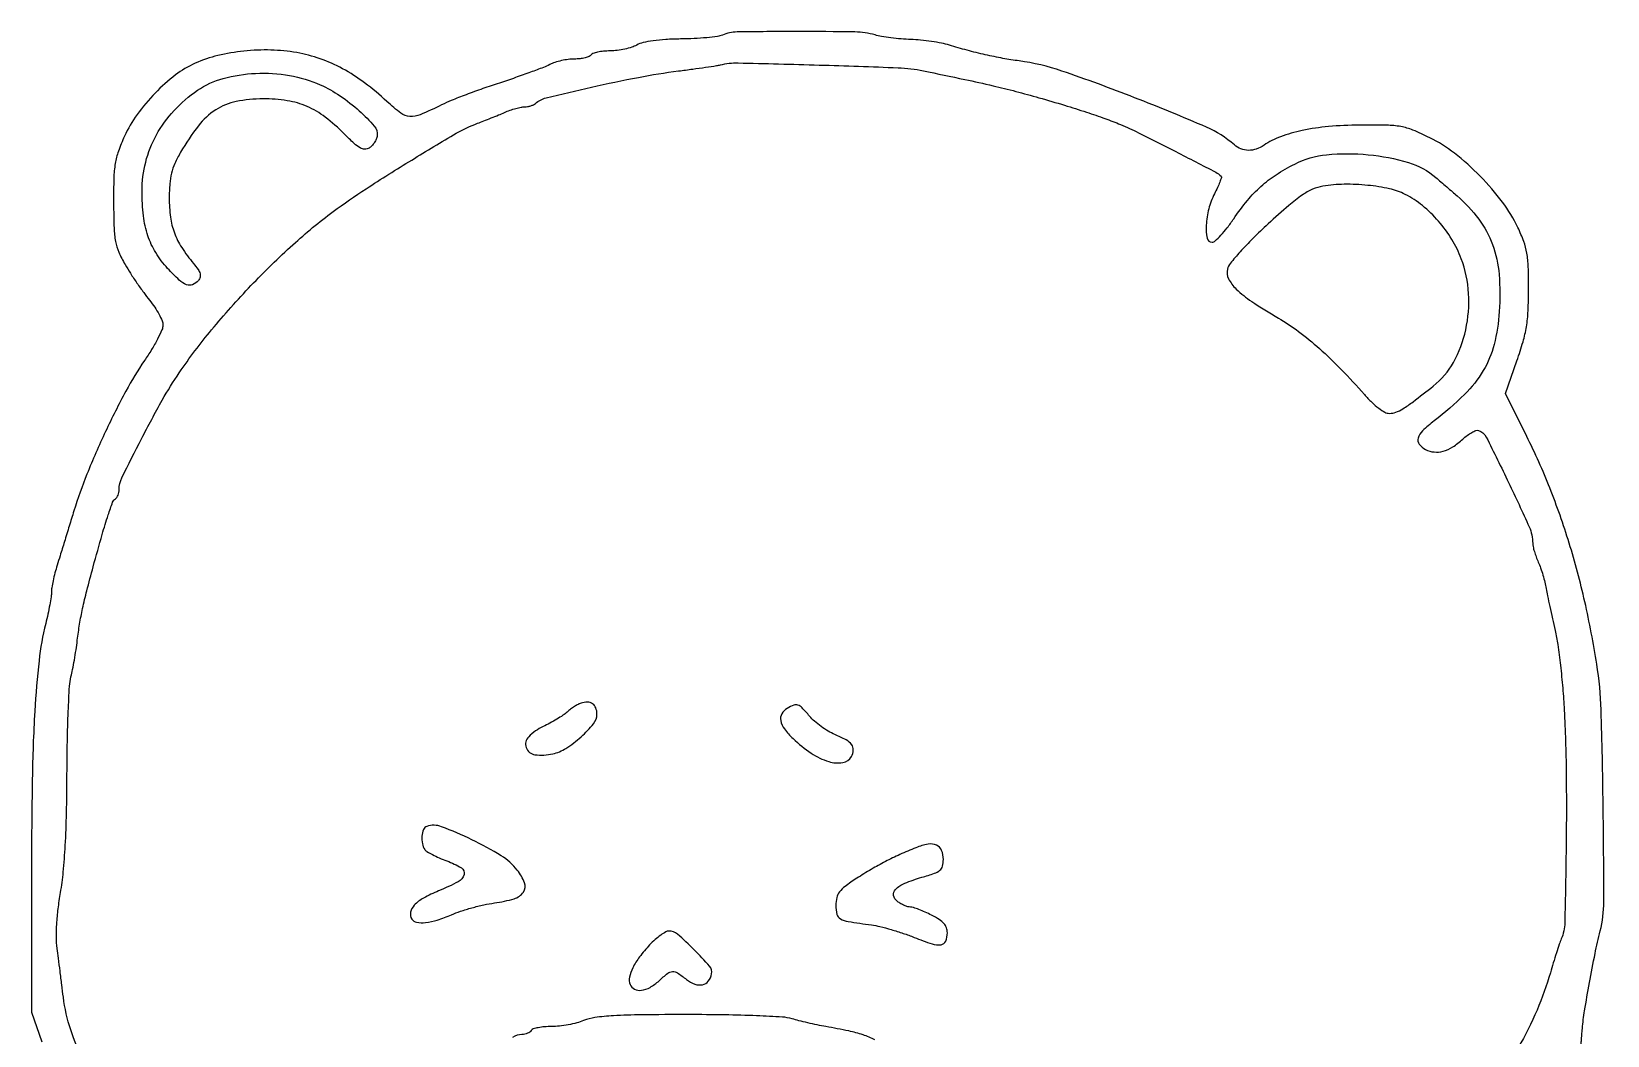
# Model space of a CAD drawing. Extents: x 95 to 503, y 13 to 529.
# Drawn here: x 95 to 490.8, y 276.8 to 528.9 of the extents above; entities that cross this region are included whole.
import ezdxf

# ---------------------------------------------------------------- set-up
doc = ezdxf.new("R2010")
doc.units = 0

msp = doc.modelspace()

# ---------------------------------------------------------------- linework, layer by layer
for points in [[(484.111119, 274.206167, -0.000019), (484.216537, 275.439407, -0.000024), (484.342336, 276.909576, -0.000019), (484.478561, 278.5, -0.018819), (485.030483, 282.960233, -0.005011), (486.24791, 290.019757, -0.005323), (487.663906, 297.325765, -0.01098), (488.956891, 303, 0.06176), (489.858529, 310.315057, 0.003028), (489.692986, 334.73034, 0.004445), (489.176135, 358.515974, 0.031555), (488.096856, 370, 0.016446), (485.082674, 385.699443, 0.01894), (481.15555, 400.435131, 0.019739), (476.299006, 414.261072, 0.021648), (470.497722, 427.232211), (465.128909, 437.964422), (468.044724, 446.232211, 0.01431), (469.569698, 450.985769, 0.030026), (470.423015, 454.770031, 0.028408), (470.843171, 458.758874, 0.011529), (470.98027, 464.222665, 0.009046), (470.890566, 469.806696, 0.034657), (470.531692, 473.263676, 0.044607), (469.749337, 476.182508, 0.022796), (468.28278, 479.684185, 0.051212), (464.444835, 486.021411, 0.032302), (458.792445, 492.578204, 0.03234), (452.357969, 498.337695, 0.052254), (446.141011, 502.244341, 0.017222), (441.904606, 504.147268, 0.052773), (438.885625, 505.02287, 0.039749), (435.322897, 505.370918, 0.006703), (428.472113, 505.401882, 0.019591), (420.740897, 505.030003, 0.030124), (414.115938, 504.045868, 0.035411), (408.664349, 502.48713, 0.06331), (404.527494, 500.355807, -0.068511), (402.589533, 499.382627, -0.084381), (400.595309, 499.060374, -0.090023), (398.708842, 499.418717, -0.091258), (397.078741, 500.416554, 0.081469), (390.087063, 504.885425, 0.008525), (372.034054, 512.28712, 0.010317), (353.753765, 518.989238, 0.049904), (343, 521.519131, -0.013188), (338.969223, 522.160123, -0.009663), (334.533492, 523.075016, -0.009358), (329.957531, 524.201836, -0.009818), (325.5, 525.482631, 0.026216), (323.565898, 525.970335, 0.012104), (321.0079, 526.410446, 0.011951), (318.290188, 526.744427, 0.016246), (315.824767, 526.907104, -0.012718), (313.408731, 527.049415, -0.010489), (310.841923, 527.320568, -0.010632), (308.495802, 527.669122, -0.027644), (306.831369, 528.048363, 0.065848), (301.796922, 528.797887, 0.004387), (287.162725, 528.907836, 0.003326), (272.199907, 528.789425, 0.098136), (268.5, 528, -0.069077), (267.256522, 527.658636, -0.009582), (264.590625, 527.361972, -0.010823), (261.401044, 527.138286, -0.008984), (258, 527.03485, 0.012087), (254.257136, 526.89776, 0.019466), (251.082244, 526.580137, 0.022252), (248.568184, 526.114513, 0.073051), (247, 525.5, -0.052522), (245.746029, 524.948462, -0.023488), (244.003274, 524.480268, -0.022941), (242.096873, 524.15378, -0.028829), (240.309017, 524.035435, 0.02204), (238.658995, 523.948684, 0.028876), (237.167588, 523.716659, 0.029081), (235.990074, 523.390496, 0.173938), (235.5, 523, -0.161967), (235.036973, 522.613093, -0.034697), (234.024611, 522.29375, -0.032865), (232.744598, 522.073381, -0.026202), (231.345275, 522, 0.032643), (229.797204, 521.898826, 0.022555), (228.067789, 521.591931, 0.022816), (226.425139, 521.143756, 0.042573), (225.154292, 520.61083, -0.028286), (223.557231, 519.886854, -0.004504), (220.342198, 518.676538, -0.004977), (216.5232, 517.320954, -0.00434), (212.5, 515.976754, 0.006174), (208.341416, 514.570347, 0.005738), (204.115625, 513.028092, 0.00573), (200.38968, 511.570586, 0.019225), (198, 510.495432, -0.013634), (192.620877, 508.002602, -0.117114), (190.028832, 507.548235, -0.14764), (187.778209, 508.376923, -0.025753), (184.271804, 511.31511, 0.026489), (178.646019, 516.015152, 0.036587), (173.107951, 519.56392, 0.039559), (167.484354, 522.059499, 0.041039), (161.606079, 523.60157, 0.037062), (155.127614, 524.254406, 0.032619), (148.337004, 523.99029, 0.0333), (141.805081, 522.864566, 0.044438), (136.106304, 520.937661, 0.060347), (131.147543, 517.995998, 0.036351), (126.039476, 513.437186, 0.035806), (121.525211, 508.054798, 0.049279), (118.347599, 502.604575, 0.021219), (116.804298, 498.817109, 0.04558), (116.014517, 495.76745, 0.03423), (115.671256, 492.121656, 0.007667), (115.608106, 485.874856, 0.006674), (115.726524, 479.499712, 0.038118), (116.091682, 476.135549, 0.057674), (116.902496, 473.510132, 0.027975), (118.497854, 470.374856, 0.011639), (119.824677, 468.210306, 0.007198), (121.478884, 465.726735, 0.007218), (123.184576, 463.319303, 0.012877), (124.666046, 461.397008, -0.023097), (125.942141, 459.669309, -0.024831), (127.020651, 457.87144, -0.0254), (127.785151, 456.247086, -0.097584), (128, 455.156724, -0.105221), (127.7427, 453.947593, -0.015169), (126.639351, 451.661595, -0.016645), (125.141551, 449.004492, -0.013541), (123.368003, 446.259716, 0.026962), (118.693475, 438.580951, 0.013479), (113.582769, 428.418538, 0.013444), (108.927099, 417.768682, 0.022079), (105.637105, 408.5, -0.00021), (104.477066, 404.714442, -0.000187), (103.26874, 400.78245, -0.000188), (102.179882, 397.248643, -0.000582), (101.441645, 394.865786, 0.011583), (100.889786, 392.935255, 0.011328), (100.423483, 390.966925, 0.011283), (100.092629, 389.222089, 0.04123), (100, 388.100688, -0.03694), (99.91301, 386.924835, -0.007977), (99.580503, 384.911123, -0.008283), (99.11861, 382.586781, -0.007831), (98.571924, 380.234902, 0.032902), (96.888317, 370.89111, 0.013899), (95.809367, 358.18264, 0.010242), (95.188072, 341.130695, 0.003984), (95, 317.529109), (95, 282.65036), (97.597499, 275.124728, 0.025437)], [(108.328245, 270.186737, -0.044142), (104.846178, 278.186147, -0.050019), (103.001196, 286.345742, 0.000627), (102.614055, 289.460171, 0.000463), (102.178063, 292.906214, 0.000468), (101.759969, 296.162128, 0.001049), (101.435077, 298.63286, -0.031817), (101.246021, 301.35928, -0.016738), (101.340647, 304.755532, -0.015248), (101.692811, 308.580025, -0.012564), (102.294745, 312.63286, 0.019991), (102.983635, 317.797881, 0.00959), (103.474398, 324.468629, 0.008041), (103.785038, 332.601588, 0.004704), (103.908749, 342.350757, -0.004068), (104.002975, 350.602717, -0.00531), (104.230744, 358.14857, -0.003991), (104.53866, 364.456067, -0.048337), (104.908815, 366.850757, 0.013583), (105.312911, 368.634421, 0.005772), (105.761494, 371.04366, 0.005706), (106.181409, 373.627138, 0.007446), (106.503289, 376, -0.010792), (107.086128, 380.090904, -0.012256), (107.824815, 383.981913, -0.009886), (108.882395, 388.460498, -0.004047), (110.487478, 394.5, -0.002417), (112.757935, 402.618779, -0.009991), (114.252017, 407.491775, -0.01038), (115.37517, 410.684691, -0.166056), (116.092488, 411.557161, 0.111168), (116.440561, 411.89807, 0.050311), (116.733418, 412.469171, 0.046377), (116.932772, 413.160866, 0.047014), (117, 413.874267, -0.114725), (117.686606, 416.827272, -0.004701), (122.622479, 426.633775, -0.009016), (127.833725, 436.316496, -0.021866), (132.114335, 443.213005, -0.02329), (140.239925, 453.995578, -0.017529), (150.113659, 465.086213, -0.017629), (160.647625, 475.363607, -0.024974), (170.764624, 483.677484, -0.01553), (179.049651, 489.429678, -0.00662), (190.468958, 496.630201, -0.005106), (201.683884, 503.339557, -0.043053), (207, 505.860941, 0.003851), (208.578191, 506.463132, 0.002335), (210.436529, 507.198685, 0.00234), (212.273948, 507.945905, 0.004121), (213.783927, 508.582824, -0.017273), (215.170776, 509.125304, -0.016184), (216.621984, 509.583704, -0.0164), (217.935338, 509.90621, -0.052046), (218.833927, 510, 0.041462), (219.579804, 510.061958, 0.03372), (220.360279, 510.247312, 0.034886), (221.059713, 510.518859, 0.071391), (221.55, 510.841912, -0.121725), (224.220398, 512.241986, -0.004321), (235.60398, 514.931341, -0.008855), (247.442523, 517.400766, -0.014749), (257.5, 519.00771, 0.001742), (261.056452, 519.481444, 0.002293), (264.296875, 519.939724, 0.001662), (267.009305, 520.345241, 0.022089), (268, 520.541839, -0.065824), (272.43441, 521.025369, -0.001641), (292.81645, 520.492691, -0.002343), (312.627635, 519.81696, -0.041182), (319, 519.04149, -0.001596), (329.381893, 516.86549, -0.004771), (336.463083, 515.286917, -0.006458), (342.203939, 513.871092, -0.006153), (348, 512.28556, -0.003711), (354.432874, 510.38866, -0.00586), (359.918568, 508.656267, -0.006819), (364.584907, 507.051428, -0.011056), (368.5, 505.546424, -0.018866), (373.001276, 503.499269, -0.002484), (382.359511, 498.751166, -0.000902), (392.384959, 493.578882, -0.076975), (393.762632, 492.570702, -0.284303), (393.834061, 492.267562, -0.010534), (393.420818, 491.112759, -0.016337), (392.835834, 489.718996, -0.010422), (392.069761, 488.136743, 0.054723), (390.636491, 484.356558, 0.050818), (390.010868, 480.259275, 0.060493), (390.241741, 477.006802, 0.359116), (391.462739, 476, 0.188362), (392.242163, 476.304428, 0.019442), (393.665907, 477.723062, 0.022063), (395.276451, 479.618956, 0.015883), (396.908828, 481.865743, -0.023143), (400.363206, 486.478026, -0.03761), (403.74871, 490.009545, -0.038825), (407.543931, 492.916968, -0.026775), (412.238043, 495.620625, -0.092956), (420.256594, 497.958067, -0.0484), (430.709785, 497.974173, -0.048616), (440.811473, 496.006901, -0.106524), (447.684673, 492.236475, 0.000132), (448.944381, 491.145528, 0.000085), (450.407373, 489.879638, 0.000085), (451.840479, 488.640458, 0.000159), (453, 487.638831, -0.054545), (458.445346, 481.78973, -0.072712), (461.892465, 475.411983, -0.066798), (463.549328, 467.894991, -0.0382), (463.616213, 458.586684, -0.044196), (462.297461, 450.283716, -0.073007), (459.592303, 443.732601, -0.065208), (454.875812, 437.749777, -0.028654), (447.25, 431.119445, 0.026438), (444.350893, 428.621242, 0.129324), (443.230323, 426.791307, 0.241959), (443.50698, 425.292736, 0.105906), (445.093141, 423.950153, 0.098651), (447.230432, 423.301327, 0.092021), (449.509743, 423.496588, 0.075973), (451.917604, 424.573717, 0.043807), (454.431962, 426.524525, -0.025808), (455.578838, 427.482331, -0.033197), (456.729205, 428.232454, -0.035091), (457.73602, 428.708052, -0.172836), (458.354025, 428.725894, -0.20034), (460.334076, 427.027863, -0.004553), (465.942155, 415.633523, -0.006887), (471.118612, 404.479046, -0.105569), (472, 400.351114, 0.056598), (472.091165, 399.548326, 0.016064), (472.412597, 398.33159, 0.015964), (472.866935, 396.971185, 0.016265), (473.404586, 395.651129, -0.020437), (473.984904, 394.191587, -0.011875), (474.567159, 392.397519, -0.011859), (475.066113, 390.568757, -0.019557), (475.389883, 389, 0.008279), (475.721073, 387.190017, 0.002549), (476.279525, 384.471875, 0.002549), (476.935436, 381.436686, 0.002794), (477.602986, 378.5, -0.021114), (478.27796, 374.930396, -0.00734), (478.956766, 369.7375, -0.007275), (479.537757, 363.990432, -0.00841), (479.919299, 358.5, -0.010527), (480.409707, 342.940165, -0.005805), (480.38769, 323.907517, -0.002426), (480.056032, 305.085798, -0.094044), (479.18514, 301, 0.016636), (478.670533, 299.650364, 0.004458), (477.94354, 297.471875, 0.004512), (477.161502, 294.980469, 0.004649), (476.43254, 292.5, -0.033049), (473.089751, 283.127941, -0.028095), (468.379878, 273.736679, -0.027381)], [(306.815019, 275.672327, 0.036843), (303.831251, 276.915863, 0.028679), (300.227423, 277.889547, 0.008048), (294.5, 278.993665, -0.007272), (292.330188, 279.408464, -0.00538), (289.942564, 279.927842, -0.005438), (287.697469, 280.467339, -0.01216), (286.006602, 280.937165, 0.058922), (283.572778, 281.374103, 0.004818), (277.104531, 281.699676, 0.006162), (269.116005, 281.926065, 0.004002), (259.878726, 282, 0.002784), (248.193887, 281.934937, 0.0115), (241.132108, 281.69378, 0.017945), (236.485495, 281.260287, 0.066816), (233.654243, 280.5, -0.034392), (231.957692, 279.924529, -0.018586), (229.804828, 279.440625, -0.018432), (227.565663, 279.108916, -0.027559), (225.591136, 279, 0.020781), (223.832994, 278.926895, 0.027716), (222.25046, 278.70625, 0.027361), (221.000864, 278.38896, 0.180383), (220.5, 278, -0.101199), (220.139224, 277.616816, -0.052041), (219.561403, 277.29375, -0.048697), (218.872333, 277.074158, -0.052846), (218.172652, 277, 0.157373), (215.800685, 276.234476, 0.018728)]]:
    msp.add_lwpolyline(points, format="xyb")
for points in [[(167.5, 515.530922, -0.042744), (172.475742, 512.757697, -0.034138), (177.320365, 508.981007, -0.030953), (181.091436, 505.157583, -0.2198), (181.802373, 502.72104, -0.063559), (181.561744, 501.870694, -0.043423), (181.089067, 500.983463, -0.043524), (180.472236, 500.194064, -0.065256), (179.798705, 499.637965, -0.148837), (178.709518, 499.343134, -0.122162), (177.544368, 499.670963, -0.057845), (176.013069, 500.794397, -0.011), (173.527814, 503.206744, 0.03501), (168.746605, 507.421548, 0.061301), (164.200203, 510.085843, 0.062948), (159.22938, 511.525454, 0.039062), (153.164404, 512, 0.050356), (146.368872, 511.313867, 0.093655), (141.260325, 509.225792, 0.084097), (136.91763, 505.239899, 0.034488), (132.442894, 498.577873, 0.024224), (130.994264, 495.754608, 0.045508), (130.152747, 493.334841, 0.042127), (129.725764, 490.681029, 0.017879), (129.583119, 487.077873, 0.034247), (129.892403, 482.300798, 0.055431), (130.874514, 478.353756, 0.054184), (132.719274, 474.65714, 0.031115), (135.67028, 470.638113, -0.021224), (136.819298, 469.136399, -0.082052), (137.324694, 468.081925, -0.136374), (137.335164, 467.218691, -0.108871), (136.907142, 466.388113, -0.121062), (135.467073, 465.322349, -0.194742), (133.961071, 465.305029, -0.095545), (132.075001, 466.497195, -0.017975), (129.19031, 469.409365, -0.048455), (126.195393, 473.366379, -0.057802), (124.222328, 477.606063, -0.051335), (123.121911, 482.585051, -0.028376), (122.759234, 488.809597, -0.063051), (123.672677, 496.110265, -0.063315), (126.376508, 502.941841, -0.061653), (130.783366, 509.030886, -0.054686), (136.709098, 514.143863, -0.084579), (143.151039, 517.128605, -0.055083), (151.270063, 518.397833, -0.053273), (159.805351, 517.872867, -0.063876)], [(419.325948, 490.064314, 0.064081), (416.737776, 489.294365, 0.046533), (414.112163, 487.825238, 0.028078), (410.775324, 485.23937, 0.006804), (405.568996, 480.589252, 0.00966), (401.72729, 476.923581, 0.014317), (398.518425, 473.553453, 0.012797), (396.084114, 470.702129, 0.109223), (395.337367, 469.208041, 0.182567), (395.616321, 466.798371, 0.082839), (397.545985, 464.215842, 0.045719), (401.42762, 461.125304, 0.012242), (408.134033, 456.952781, -0.028353), (413.18573, 453.579377, -0.020404), (418.4332, 449.281308, -0.01816), (423.925269, 444.02589, -0.012825), (429.718738, 437.75, 0.019984), (431.578557, 435.792296, 0.031548), (433.337654, 434.286426, 0.036718), (434.88303, 433.292582, 0.125176), (436.033405, 433, 0.088689), (437.622323, 433.284074, 0.050888), (439.375479, 434.14291, 0.023625), (441.949402, 435.920686, 0.003352), (447.036069, 439.855397, 0.100795), (452.088711, 445.796161, 0.071979), (455.173817, 453.988363, 0.068671), (455.900174, 463.125584, 0.075159), (454.065886, 471.823823, 0.047935), (451.688136, 476.700394, 0.041688), (448.325561, 481.285322, 0.042269), (444.307831, 485.182669, 0.053541), (439.980222, 488.01009, 0.064731), (436.042961, 489.413761, 0.02852), (430.57132, 490.275202, 0.027962), (424.673204, 490.530295, 0.037136)], [(233, 360.225412, 0.04754), (232.286077, 359.91961, 0.018047), (231.353125, 359.365691, 0.017682), (230.375754, 358.68659, 0.020659), (229.5, 357.972709, -0.03278), (228.457077, 357.163804, -0.012621), (226.9125, 356.176139, -0.012433), (225.178064, 355.185805, -0.014987), (223.5, 354.346089, 0.0877), (219.852551, 351.80249, 0.288582), (219.226666, 349.067765, 0.283596), (221.428513, 347.282808, 0.086397), (225.905209, 347.47918, 0.089679), (229.225033, 348.863583, 0.039814), (233.005459, 351.758715, 0.037906), (236.129196, 355.032918, 0.173229), (237, 357.470934, 0.08875), (236.71996, 359.036193, 0.154634), (235.917906, 360.067688, 0.14897), (234.64315, 360.472211, 0.080474)], [(284.75, 358.919901, 0.136967), (283.419487, 357.550908, 0.175127), (283.154804, 355.82494, 0.11301), (284.088108, 353.732962, 0.041741), (286.25, 351.30812, 0.042292), (290.825933, 347.647698, 0.073076), (295.217808, 345.557124, 0.110998), (298.729496, 345.285173, 0.23826), (300.895041, 346.803882, 0.103618), (301.3744, 348.440678, 0.183008), (300.985648, 349.774446, 0.10805), (299.569584, 350.991368, 0.02503), (296.716651, 352.350517, -0.03605), (295.081763, 353.174031, -0.022591), (293.29397, 354.355217, -0.022643), (291.630209, 355.68505, -0.037944), (290.377758, 356.962907, 0.013603), (288.498561, 359.076716, 0.121143), (287.462448, 359.7493, 0.179384), (286.417155, 359.728044, 0.038041)], [(194.25, 329.258651, 0.221969), (193.438393, 328.479776, 0.071594), (193.054984, 326.813596, 0.066342), (193.148056, 324.925716, 0.107455), (193.765313, 323.44866, 0.107159), (194.314415, 322.939813, 0.014538), (195.695203, 322.176876, 0.016197), (197.410409, 321.362414, 0.013019), (199.303464, 320.595534, -0.045243), (202.954378, 318.835161, -0.336407), (203.628711, 317.156884, -0.208894), (202.184023, 315.366108, -0.022527), (197.245487, 313.070944, 0.027281), (193.448388, 311.262186, 0.077356), (191.12582, 309.483684, 0.13845), (190.197515, 307.733766, 0.193917), (190.494469, 306.008949, 0.213323), (191.719351, 305.176568, 0.071232), (193.935273, 305.100517, 0.050928), (196.909762, 305.733526, 0.026261), (200.469754, 307.089645, -0.024649), (202.713037, 307.952473, -0.012804), (205.586478, 308.817116, -0.0127), (208.589569, 309.556114, -0.018869), (211.254701, 310.036002, 0.035559), (216.225504, 311.103329, 0.171465), (218.539587, 312.763154, 0.249463), (218.81884, 315.079085, 0.07453), (216.999305, 318.273754, 0.088497), (212.957201, 321.87473, 0.025347), (205.567903, 325.916612, 0.02143), (197.97103, 329.19134, 0.174775)], [(317.10954, 323.916878, 0.010819), (313.084986, 322.204867, 0.013451), (309.424483, 320.433306, 0.013569), (305.891122, 318.481059, 0.011363), (302.25, 316.225381, 0.013633), (299.304377, 314.190112, 0.070539), (297.890558, 312.811656, 0.108905), (297.220626, 311.389596, 0.055885), (297, 309.421814, 0.059954), (297.269785, 307.179949, 0.210404), (298.134647, 306.05234, 0.086103), (300.073202, 305.388397, 0.005692), (305.93155, 304.522125, -0.026142), (308.071293, 304.115726, -0.010854), (310.914604, 303.35425, -0.010704), (313.932075, 302.404991, -0.013593), (316.672111, 301.394301, 0.015447), (321.159672, 299.757896, 0.114329), (323.411193, 299.552195, 0.264953), (324.57806, 300.447686, 0.099887), (325, 302.538693, 0.088271), (324.775815, 303.798663, 0.094292), (324.132349, 304.871641, 0.067884), (322.949401, 305.882282, 0.024931), (321.039838, 306.979676, 0.012558), (319.424775, 307.753138, 0.014472), (317.846791, 308.40653, 0.013616), (316.48625, 308.882304, 0.077448), (315.730968, 309, -0.073267), (315.081214, 309.095724, -0.027967), (314.219324, 309.408838, -0.02697), (313.306663, 309.859093, -0.029793), (312.478876, 310.391787, -0.18785), (311.506589, 311.915212, -0.25091), (311.975181, 313.45738, -0.100118), (314.297866, 314.994341, -0.025527), (318.583764, 316.481327, 0.01217), (321.754411, 317.487362, 0.088995), (323.140001, 318.260783, 0.158527), (323.78852, 319.273171, 0.063909), (324, 320.920946, 0.096089), (323.549728, 323.242315, 0.196856), (322.278801, 324.547974, 0.14882), (320.149298, 324.793231, 0.049982)], [(250.232498, 299.490188, 0.026419), (247.697181, 296.493005, 0.047817), (246.008981, 293.76235, 0.062244), (245.192229, 291.407342, 0.144982), (245.337156, 289.56377, 0.189834), (246.417871, 288.384013, 0.146606), (248.15413, 288.098751, 0.099054), (250.338359, 288.836571, 0.056105), (252.594501, 290.5, -0.018943), (254.772386, 292.37017, -0.157161), (255.975971, 292.823032, -0.160136), (257.206377, 292.483206, -0.01987), (259.486707, 290.831796, 0.076648), (261.587984, 289.646699, 0.14503), (263.510633, 289.507117, 0.173513), (264.97055, 290.420755, 0.118877), (265.795622, 292.213339, 0.232068), (265.283761, 294.127099, 0.016325), (261.394963, 298.300953, 0.017794), (257.244673, 302.186823, 0.184182), (255.08524, 302.981547, 0.127391), (254.269204, 302.760039, 0.026304), (253.005836, 301.948349, 0.026074), (251.599753, 300.821027, 0.021984)]]:
    msp.add_lwpolyline(points, format="xyb", close=True)

doc.saveas('drawing.dxf')
